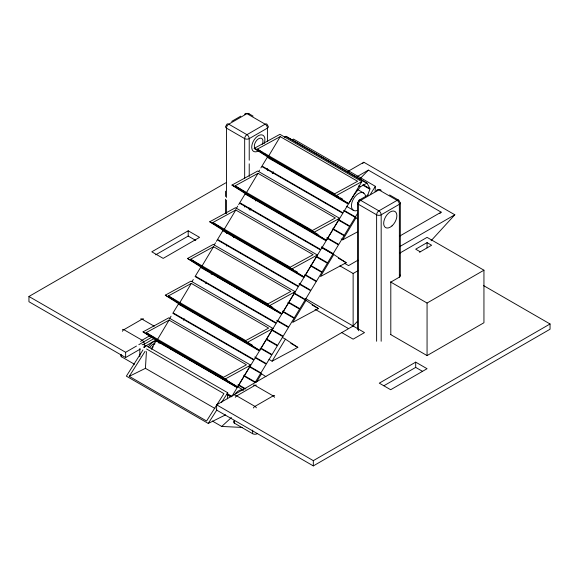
<?xml version="1.0" encoding="UTF-8"?>
<svg xmlns="http://www.w3.org/2000/svg" width="579" height="579" viewBox="0 0 579 579"><rect width="100%" height="100%" fill="white"/><g stroke="black" fill="none" stroke-linecap="round" stroke-linejoin="round"><path stroke-width="0.87" d="M357.475 329.451L357.475 202.976M400.313 275.85L400.313 202.976M375.112 191.7L375.351 186.322L293.452 139.04L292.518 140.552M146.574 348.978L223.928 393.633L206.587 421.005L129.24 376.343L145.43 368.331L146.422 351.619M227.344 398.815L227.706 392.736L145.807 345.453L144.388 347.704L144.366 344.136A3.221 1.86 60 0 0 142.094 340.199L123.892 329.69A3.221 1.86 60 0 0 122.458 329.451M367.694 195.13L369.894 189.224L362.881 185.171M157.307 339.808L169.082 320.122L246.43 364.777L223.494 377.305L146.147 332.65L169.082 320.122M179.533 303.106L191.316 283.421L268.663 328.076L245.728 340.604L168.373 295.949L191.316 283.421M201.767 266.405L213.542 246.719L290.897 291.375L267.954 303.903L190.607 259.247L213.542 246.719M224.001 229.711L235.776 210.025L313.123 254.68L290.188 267.201L212.84 222.546L235.776 210.025M246.227 193.01L258.01 173.324L335.357 217.979L312.421 230.507L235.074 185.852L258.01 173.324M268.461 156.308L280.243 136.622L357.59 181.278L334.648 193.806L257.3 149.15L280.243 136.622M250.678 365.103L237.462 387.185L155.563 339.902L143.049 331.876L168.778 317.82L250.678 365.103L224.949 379.158L143.049 331.876M272.904 328.409L259.696 350.483L177.796 303.201L165.283 295.174L191.005 281.119L272.904 328.409L247.175 342.457L165.283 295.174M295.138 291.707L281.922 313.789L200.03 266.506L187.509 258.473L213.238 244.425L295.138 291.707L269.409 305.755L187.509 258.473M317.372 255.006L304.156 277.088L222.256 229.805L209.743 221.771L235.472 207.723L317.372 255.006L291.642 269.054L209.743 221.771M339.598 218.305L326.39 240.386L244.49 193.104L231.976 185.07L257.706 171.022L339.598 218.305L313.869 232.36L231.976 185.07M361.832 181.603L348.623 203.685L266.724 156.402L254.203 148.376L279.932 134.321L361.832 181.603L336.102 195.659L254.203 148.376M151.307 348.811L156.156 340.799L237.195 387.626L231.904 396.362L227.229 393.662M169.3 319.101L171.066 316.192M191.975 281.676L193.299 279.491M214.208 244.975L215.526 242.789M216.408 241.334L217.291 239.88L298.337 286.699L293.039 295.435M235.993 209.005L237.759 206.088M238.642 204.633L239.525 203.178L320.563 249.998L315.273 258.733M258.668 171.572L259.551 170.117M260.876 167.932L261.759 166.477L342.797 213.296L337.506 222.039M183.427 320.245L184.31 318.783M205.654 283.544L206.537 282.089M211.241 274.359L212.095 272.912M233.446 237.665L234.329 236.21M250.048 210.264L251.004 208.686M255.679 200.964L256.562 199.509M272.354 173.439L273.23 171.985M272.282 173.562L273.194 172.05M242.753 378.449L237.462 387.185L224.949 379.158M243.021 378.015L248.311 369.272M248.579 368.837L253.87 360.102L172.832 313.275M264.987 341.748L259.696 350.483L247.175 342.457M265.254 341.313L270.545 332.57M270.813 332.136L276.103 323.4L195.065 276.574M287.22 305.046L281.922 313.789L269.409 305.755M287.481 304.612L292.779 295.876M309.447 268.352L304.156 277.088L291.642 269.054M309.714 267.911L315.005 259.175M331.68 231.651L326.39 240.386L313.869 232.36M331.948 231.209L337.239 222.474M260.673 373.325L255.382 382.06L243.694 375.308M305.133 299.922L299.842 308.665L288.935 302.361M355.159 217.349L349.861 226.085L338.172 219.332M357.627 213.275L355.419 216.915L344.512 210.611M256.483 382.14L261.527 373.788L248.984 366.572M305.994 300.385L292.684 322.402L318.407 308.593L305.994 300.385L293.517 293.184M333.779 254.514L320.469 276.53L346.191 262.721L333.779 254.514L321.302 247.305M341.14 238.924L342.703 239.829L356.013 217.813L343.47 210.597M268.982 359.385L272.101 361.18L285.411 339.164L282.291 337.369M370.22 194.624L375.351 186.322M354.008 195.022L348.623 203.685L336.102 195.659M142.962 349.948L126.367 376.155L208.266 423.437L225.629 414.839M129.24 376.343L145.134 351.258M208.266 423.437L216.799 409.961M221.54 402.47L227.706 392.736M354.283 194.595L360.312 186.923L358.748 186.018M362.606 163.575L363.822 162.243L454.819 214.78L431.073 240.755M483.465 285.534L550.05 323.979L550.05 329.227L313.319 465.907L216.633 410.084L216.633 404.83L353.132 326.028L357.395 321.359M360.239 178.506L368.374 170.117L441.169 212.153L439.917 213.441M212.363 421.042L221.721 426.448L231.412 417.524M231.687 121.387L240.784 116.133M140.371 349.043L125.636 357.547L28.95 301.724L28.95 296.477L225.839 182.805M188.197 230.804L151.799 251.814L163.169 258.386L199.574 237.368L188.197 230.804L188.197 236.058L155.671 254.832M348.174 171.275L363.822 162.243M357.482 176.407L368.374 170.117M359.089 200.189L368.186 194.942M149.679 335.82L142.094 340.199A3.221 1.86 -60 0 0 140.661 341.61M28.95 296.477L125.636 352.293L136.492 346.025M138.822 344.679L152.002 337.072M154.224 338.447L144.366 344.136A3.221 1.86 0 0 1 142.094 344.679M143.476 347.248L156.656 339.634M357.916 260.217L348.58 265.609L344.664 263.351M399.93 235.957L441.169 212.153M339.909 265.855L353.132 273.491L357.822 270.777M400.067 246.393L454.819 214.78M399.799 253.11L427.063 237.368L483.943 270.205L483.943 322.742L427.063 355.578L390.449 334.438M419.486 252.256L431.616 245.25L427.063 242.623L415.693 249.187L420.238 251.814M399.742 274.801A3.221 1.86 0 0 1 399.365 277.16L390.803 282.103L390.803 334.64M390.449 281.901L427.063 303.041L483.943 270.205M415.693 362.143L379.288 383.16L390.666 389.725L427.063 368.714L415.693 362.143L415.693 367.397L383.935 385.73M216.633 404.83L313.319 460.652L550.05 323.979M284.369 137.172L285.946 136.297L366.992 183.116L360.659 186.626L359.103 185.729M342.703 239.829L357.511 231.875M272.101 361.18L297.823 347.371L285.411 339.164M221.721 426.448L242.608 427.454M248.557 113.506L253.103 116.133M389.602 194.942L398.699 200.189M286.135 136.543L367.173 183.362L370.068 188.761L363.055 184.708M357.54 189.471L363.771 193.068M299.712 174.351L301.275 175.256M323.936 188.334L338.78 196.903M340.336 197.808L342.681 199.162M346.336 206.218L353.711 210.474M338.686 220.223L349.6 226.527L344.302 235.262L333.395 228.958M332.353 228.944L344.042 235.704L338.751 244.439L327.063 237.687M326.795 238.121L338.483 244.874L333.193 253.616L321.504 246.864M278.26 211.501L279.823 212.406M285.295 215.562L286.858 216.466M300.139 224.131L318.11 234.509M322.018 247.747L332.925 254.051L327.634 262.786L316.72 256.483M338.397 258.212L346.191 262.721M316.46 256.924L327.367 263.228L322.076 271.964L310.387 265.211M310.901 266.094L321.808 272.398L316.518 281.141L305.603 274.837M304.561 274.822L316.25 281.575L310.959 290.311L299.271 283.558M254.471 247.298L256.034 248.203M261.498 251.358L263.061 252.263M279.469 261.737L293.531 269.85M295.095 270.755L297.44 272.108M299.003 284L310.691 290.752L305.401 299.488L293.712 292.735M305.683 298.634L364.502 332.592L353.132 339.156L341.755 332.592M312.161 304.988L318.407 308.593M188.197 236.058L195.782 240.437M315.019 309.28L348.464 328.582M415.693 367.397L422.518 371.342M287.886 302.347L299.575 309.099L294.284 317.835L282.595 311.082M283.109 311.972L294.023 318.276L288.726 327.012L277.037 320.259M257.235 298.431L272.861 307.456M217.212 276.726L229.711 283.942M231.274 284.846L281.278 313.717M276.776 320.694L288.465 327.453L283.167 336.189L271.479 329.437M271.992 330.32L282.907 336.623L277.609 345.366L266.702 339.062M290.803 343.318L297.823 347.371M266.434 339.497L277.348 345.801L272.05 354.536L261.143 348.232M260.101 348.225L271.79 354.978L266.499 363.713L254.811 356.961M212.348 322.054L213.912 322.952M216.257 324.305L217.82 325.21M223.284 328.365L224.847 329.27M235.009 335.132L252.198 345.055M255.325 357.851L266.231 364.148L260.941 372.89L249.252 366.138M244.208 376.198L255.115 382.502M154.224 326.187L142.094 319.181A3.221 1.86 60 0 0 140.661 318.942M238.91 384.934L245.923 388.987M237.868 384.919L244.881 388.972M212.775 371.834L227.619 380.403M161.7 342.934L243.527 390.137M170.407 348.775L177.435 352.835M178.998 353.733L191.497 360.956M193.06 361.853L236.037 386.663M226.968 394.096L231.643 396.796M227.511 394.936L230.623 396.738M145.43 368.331L214.961 408.477M121.083 354.623A3.221 1.86 0 0 0 121.619 356.838L134.509 364.278M234.003 420.897A3.221 1.86 0 0 0 234.459 423.198L252.654 433.707A3.221 1.86 0 0 0 257.206 433.707M257.3 149.15L262.511 152.487M263.995 153.442L265.486 154.398M235.074 185.852L241.769 190.144M243.252 191.099L244.743 192.054M212.84 222.546L220.281 227.323M190.607 259.247L196.556 263.069M198.047 264.024L199.538 264.972M168.373 295.949L175.075 300.24M146.147 332.65L151.351 335.986M152.842 336.942L154.325 337.897M356.013 217.813L357.475 218.775M261.527 373.788L265.913 376.683M271.797 158.53L272.34 160.231M427.063 242.623L427.063 247.877M427.063 303.041L427.063 355.578M399.365 277.16L399.365 204.293A3.221 1.86 0 0 0 399.365 201.666A3.221 1.86 -60 0 0 397.093 200.356L378.89 189.847A3.221 1.86 60 0 0 376.647 190.781M381.17 341.255L381.17 214.802A3.221 1.86 60 0 0 378.89 210.857L360.695 200.356A3.221 1.86 60 0 0 358.415 201.666A3.221 1.86 0 0 0 358.415 204.293L358.415 330.747M376.618 341.255L376.618 214.802A3.221 1.86 -60 0 1 378.89 210.857L397.093 200.356A3.221 1.86 60 0 1 399.365 204.293L381.17 214.802A3.221 1.86 0 0 1 376.618 214.802L358.415 204.293A3.221 1.86 -60 0 1 360.695 200.356L378.89 189.847A3.221 1.86 -60 0 1 381.083 190.484M353.132 273.491L353.132 326.028M313.319 460.652L313.319 465.907M267.418 141.616L267.418 128.111A3.221 1.86 0 0 0 267.418 125.484A3.221 1.86 -60 0 0 265.146 124.174L246.944 113.665A3.221 1.86 60 0 0 244.729 114.425M267.418 168.619L267.418 170.421M252.654 430.11L252.654 433.707M249.223 160.224L249.223 138.62A3.221 1.86 60 0 0 246.944 134.683L228.748 124.174A3.221 1.86 60 0 0 226.469 125.484A3.221 1.86 0 0 0 226.469 128.111L226.469 197.425M249.223 163.828L249.223 176.429M249.223 207.933L249.223 209.728M244.671 178.223L244.671 138.62A3.221 1.86 -60 0 1 246.944 134.683L265.146 124.174A3.221 1.86 60 0 1 267.418 128.111L249.223 138.62A3.221 1.86 0 0 1 244.671 138.62L226.469 128.111A3.221 1.86 -60 0 1 228.748 124.174L246.944 113.665A3.221 1.86 -60 0 1 249.136 114.309M244.671 205.234L244.671 207.029M234.459 420.499L234.459 423.198M226.469 200.124L226.469 213.622M226.469 231.629L226.469 233.431M226.469 244.229L226.469 246.032M225.528 191.157L225.528 196.52M225.528 199.205L225.528 213.506M139.821 348.601L139.821 356.635M125.636 352.293L125.636 357.547M121.619 355.05L121.619 356.838M274.562 397.303A3.221 1.86 60 0 0 273.129 395.884L254.934 385.375A3.221 1.86 60 0 0 253.385 385.187M274.678 395.696A3.221 1.86 -60 0 0 273.129 395.884L254.934 406.393A3.221 1.86 -60 0 0 253.385 407.985M256.367 407.811A3.221 1.86 60 0 0 254.934 406.393L236.731 395.884A3.221 1.86 60 0 0 235.298 395.645M235.298 397.303A3.221 1.86 -60 0 1 236.731 395.884L254.934 385.375A3.221 1.86 -60 0 1 256.367 385.136M122.35 331.282A3.221 1.86 -60 0 1 123.892 329.69L142.094 319.181A3.221 1.86 -60 0 1 143.643 318.993M148.347 346.959A9.329 5.385 -60 0 1 159.145 343.311M154.296 342.963A6.76 3.901 -60 0 1 154.752 344.23M149.635 347.704A6.76 3.901 -60 0 1 154.774 343.506M357.301 210.488A10.06 5.819 -60 0 1 351.467 205.06A10.06 5.819 -60 0 1 358.481 193.495A10.06 5.819 -60 0 1 365.639 196.722M277.5 162.2A10.06 5.819 -60 0 1 276.994 162.533M269.626 158.841A10.06 5.819 -60 0 1 269.734 157.025M234.206 395.102A10.06 5.819 -60 0 1 243.144 389.971M159.095 342.645A10.06 5.819 -60 0 1 163.423 344.809M151.64 349.13A10.06 5.819 -60 0 1 153.218 346.756M258.321 150.967A9.329 5.385 -60 0 1 251.807 145.901A9.329 5.385 -60 0 1 260.384 134.921A9.329 5.385 -60 0 1 264.183 143.462M256.663 149.266A6.116 3.532 -60 0 1 254.876 143.418A6.116 3.532 -60 0 1 260.89 138.128A6.116 3.532 -60 0 1 262.265 144.33M178.39 304.105L173.092 312.841L254.138 359.66L259.428 350.925L178.39 304.105M200.616 267.404L195.326 276.14L276.371 322.959L281.662 314.223L200.616 267.404M222.85 230.703L217.559 239.438L298.598 286.265L303.895 277.522L222.85 230.703M245.083 194.001L239.786 202.737L320.831 249.563L326.122 240.821L245.083 194.001M267.317 157.3L262.019 166.043L343.065 212.862L348.355 204.126L267.317 157.3M391.976 225.904A9.329 5.385 -60 0 0 394.936 211.451A9.329 5.385 -60 0 0 383.899 221.236A9.329 5.385 -60 0 0 391.976 225.904"/></g></svg>
